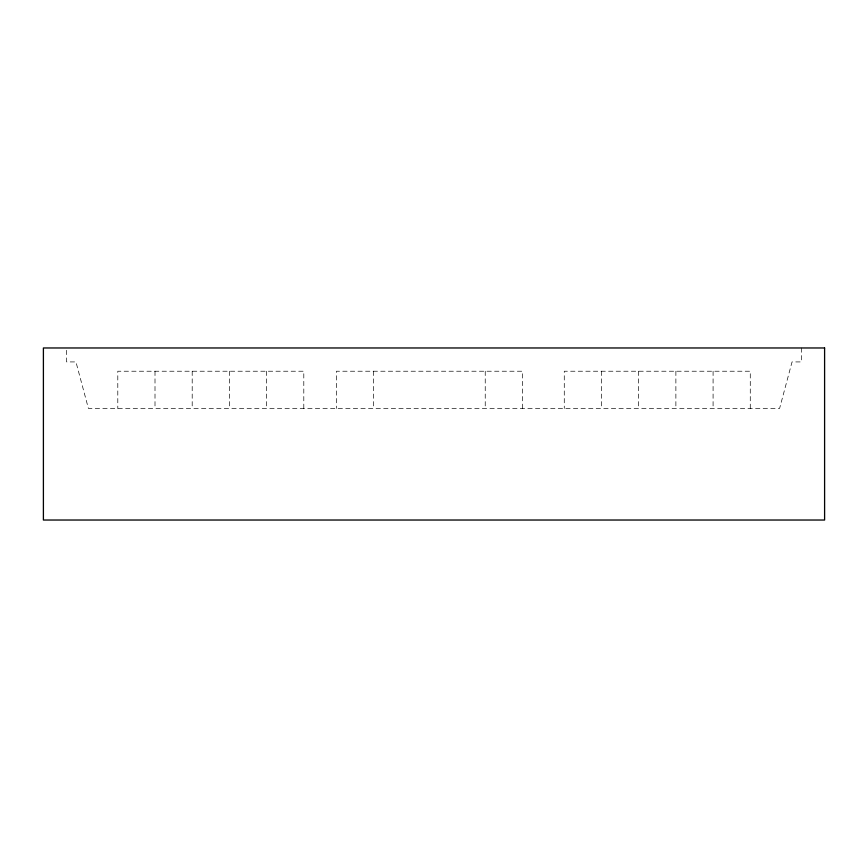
<?xml version="1.0" encoding="UTF-8"?>
<svg xmlns="http://www.w3.org/2000/svg" width="868" height="868" viewBox="0 0 868 868"><rect width="100%" height="100%" fill="white"/><g stroke="black" fill="none" stroke-linecap="round" stroke-linejoin="round"><path stroke-width="0.65" stroke-dasharray="4.34 3.25" d="M801.348 347.97L801.348 361.923L792.05 361.923L779.594 408.427L88.406 408.427L75.95 361.923L66.652 361.923L66.652 349.24M750.278 408.427L750.278 371.222L564.276 371.222L564.276 408.427M713.084 371.222L713.084 408.427M675.879 371.222L675.879 408.427M638.674 371.222L638.674 408.427M601.481 371.222L601.481 408.427M522.428 408.427L522.428 371.222L336.426 371.222L336.426 408.427M485.234 371.222L485.234 408.427M373.631 371.222L373.631 408.427M303.8 408.427L303.8 371.222L117.798 371.222L117.798 408.427M266.595 371.222L266.595 408.427M229.402 371.222L229.402 408.427M192.197 371.222L192.197 408.427M155.003 371.222L155.003 408.427"/><path stroke-width="1.3" d="M824.6 347.97L43.4 347.97L43.4 520.03L824.6 520.03L824.6 347.97"/></g></svg>
